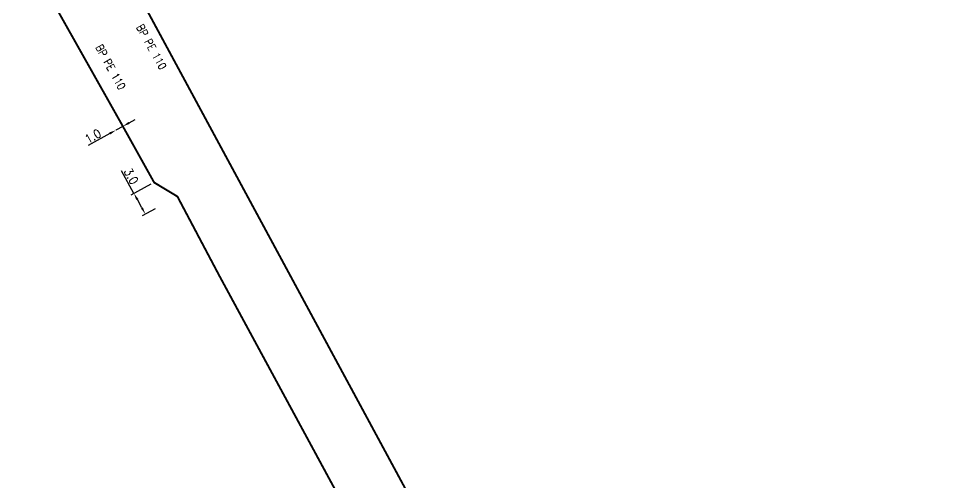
# Model space of a CAD drawing. Header units: millimetres. Extents: x 183997 to 185000, y 127999 to 129007.
# Drawn here: x 184390.9 to 184509.2, y 128405.7 to 128464.9 of the extents above; entities that cross this region are included whole.
import ezdxf

# ---------------------------------------------------------------- set-up
doc = ezdxf.new("R2010")
doc.units = ezdxf.units.MM
doc.header["$PDMODE"] = 34
doc.linetypes.add('L_25_PE', pattern=[2000, 1000, 1000])
doc.layers.get('DEFPOINTS').update_dxf_attribs({"linetype": 'CONTINUOUS'})
doc.layers.add('L_150', color=1, linetype='CONTINUOUS')
doc.styles.get("Standard").update_dxf_attribs({"font": 'romans.shx', "width": 0.85})
doc.dimstyles.get("Standard").update_dxf_attribs({"dimtxt": 1.5, "dimasz": 1.2, "dimexe": 0.625, "dimexo": 0.625, "dimgap": 0.25, "dimtad": 1, "dimdec": 1, "dimzin": 0, "dimdsep": 46, "dimtxsty": 'Standard', "dimcen": -0.5, "dimadec": 0, "dimazin": 0, "dimtfac": 1, "dimtdec": 1, "dimtmove": 0, "dimatfit": 3, "dimfxl": 0, "dimtolj": 1, "dimtzin": 0, "dimarcsym": 0})

# ---------------------------------------------------------------- blocks, each defined once
blk = doc.blocks.new('*D1107')
at = {"layer": 'DEFPOINTS', "color": 0, "linetype": 'Continuous', "transparency": 16777216}
for p in [(184408.21, 128443.94), (184408.74, 128440.81), (184407.08, 128439.91)]:
    blk.add_point(p, dxfattribs=at)
at = {"layer": 'L_150', "color": 0, "linetype": 'Continuous', "lineweight": -2, "transparency": 16777216}
for p, q in [((184405.63, 128442.55), (184404.05, 128445.42)), ((184407.8, 128443.72), (184405.22, 128442.33)), ((184406.65, 128440.7), (184406.07, 128441.76)), ((184408.33, 128440.58), (184406.67, 128439.69))]:
    blk.add_line(p, q, dxfattribs=at)
at = {"layer": 'L_150', "color": 0, "linetype": 'Continuous', "transparency": 16777216}
for points in [[(184406.2, 128441.83), (184405.93, 128441.69), (184405.63, 128442.55)], [(184406.78, 128440.77), (184406.52, 128440.63), (184407.08, 128439.91)]]:
    blk.add_solid(points, dxfattribs=at)
at = {"layer": 'L_150', "color": 0, "linetype": 'Continuous', "transparency": 16777216, "insert": (184405.28, 128444.74), "char_height": 1.125, "attachment_point": 5, "rotation": 298.8106}
blk.add_mtext('\\A1;3.0', dxfattribs=at)
blk = doc.blocks.new('*D204')
at = {"layer": 'DEFPOINTS', "color": 0, "linetype": 'Continuous', "transparency": 16777216}
for p in [(184403.34, 128450.62), (184404.22, 128451.1), (184404.22, 128451.1)]:
    blk.add_point(p, dxfattribs=at)
at = {"layer": 'L_150', "color": 0, "linetype": 'Continuous', "lineweight": -2, "transparency": 16777216}
for p, q in [((184405.01, 128451.54), (184405.8, 128451.97)), ((184402.55, 128450.19), (184399.77, 128448.66)), ((184404.22, 128451.1), (184403.34, 128450.62))]:
    blk.add_line(p, q, dxfattribs=at)
at = {"layer": 'L_150', "color": 0, "linetype": 'Continuous', "transparency": 16777216}
for points in [[(184404.93, 128451.67), (184405.08, 128451.41), (184404.22, 128451.1)], [(184402.48, 128450.32), (184402.63, 128450.06), (184403.34, 128450.62)]]:
    blk.add_solid(points, dxfattribs=at)
at = {"layer": 'L_150', "color": 0, "linetype": 'Continuous', "transparency": 16777216, "insert": (184400.39, 128449.85), "char_height": 1.125, "attachment_point": 5, "rotation": 28.8017}
blk.add_mtext('\\A1;1.0', dxfattribs=at)

msp = doc.modelspace()

# ---------------------------------------------------------------- linework, layer by layer
at = {"layer": 'L_150', "linetype": 'L_25_PE', "const_width": 0.25, "flags": 128}
for points in [[(184399.44, 128479.81), (184400.28, 128478.36), (184404.43, 128471.21), (184447.56, 128391.39), (184464.82, 128359.34), (184484.46, 128323.25), (184504.12, 128287), (184522.71, 128253.03), (184523.71, 128252.46), (184525.05, 128250.04), (184528.74, 128243.08), (184531.48, 128238.89), (184534.09, 128233.84), (184534.37, 128232.18), (184533.74, 128230.31), (184530.62, 128224.91), (184528.99, 128224.9), (184495.47, 128166.78), (184473.5, 128128.4), (184470.72, 128123.64), (184464.25, 128127.35), (184463.71, 128127.65)], [(184391.03, 128474.83), (184392.47, 128472.89), (184392.47, 128472.89), (184392.47, 128472.89), (184395.04, 128467.39), (184404.22, 128451.1), (184408.21, 128443.94), (184411.18, 128442.15), (184416.5, 128432.1), (184432.87, 128401.88), (184434.16, 128399.56), (184434, 128398.21), (184433.9, 128397.44), (184443.51, 128379.83), (184455.51, 128357.67), (184475.48, 128320.86), (184497.34, 128280.77), (184518.91, 128240.93), (184521.55, 128236.06), (184523.21, 128233), (184523.52, 128232.44), (184521.88, 128229.56), (184491.09, 128175.58), (184463.71, 128127.65), (184454.08, 128110.8), (184451.38, 128106.07), (184453.47, 128104.88), (184452.41, 128103.03), (184451.09, 128100.71)]]:
    msp.add_lwpolyline(points, dxfattribs=at)

# ---------------------------------------------------------------- texts
at = {"layer": 'L_150', "linetype": 'Continuous', "width": 0.85}
for p in [(184405.9, 128463.77), (184400.69, 128461.2)]:
    msp.add_text('BP PE 110', height=1, rotation=298.8415, dxfattribs=at).set_placement(p)

# ---------------------------------------------------------------- dimensions: what is measured, and where the dimension line sits
at = {"layer": 'L_150', "linetype": 'Continuous'}
for base, p1, p2, angle, picture, middle, dimtype in [((184404.22, 128451.1), (184403.34, 128450.62), (184404.22, 128451.1), 28.8017, '*D204', (184400.75, 128449.2), 161), ((184407.08, 128439.91), (184408.21, 128443.94), (184408.74, 128440.81), 118.8106, '*D1107', (184404.63, 128444.38), 160)]:
    dim = msp.add_linear_dim(base=base, p1=p1, p2=p2, angle=angle, dimstyle='Standard', override={"dimscale": 0.75}, dxfattribs=at)
    dim.commit()
    dim.dimension.update_dxf_attribs({"geometry": picture, "text_midpoint": middle, "dimtype": dimtype})

doc.saveas('drawing.dxf')
